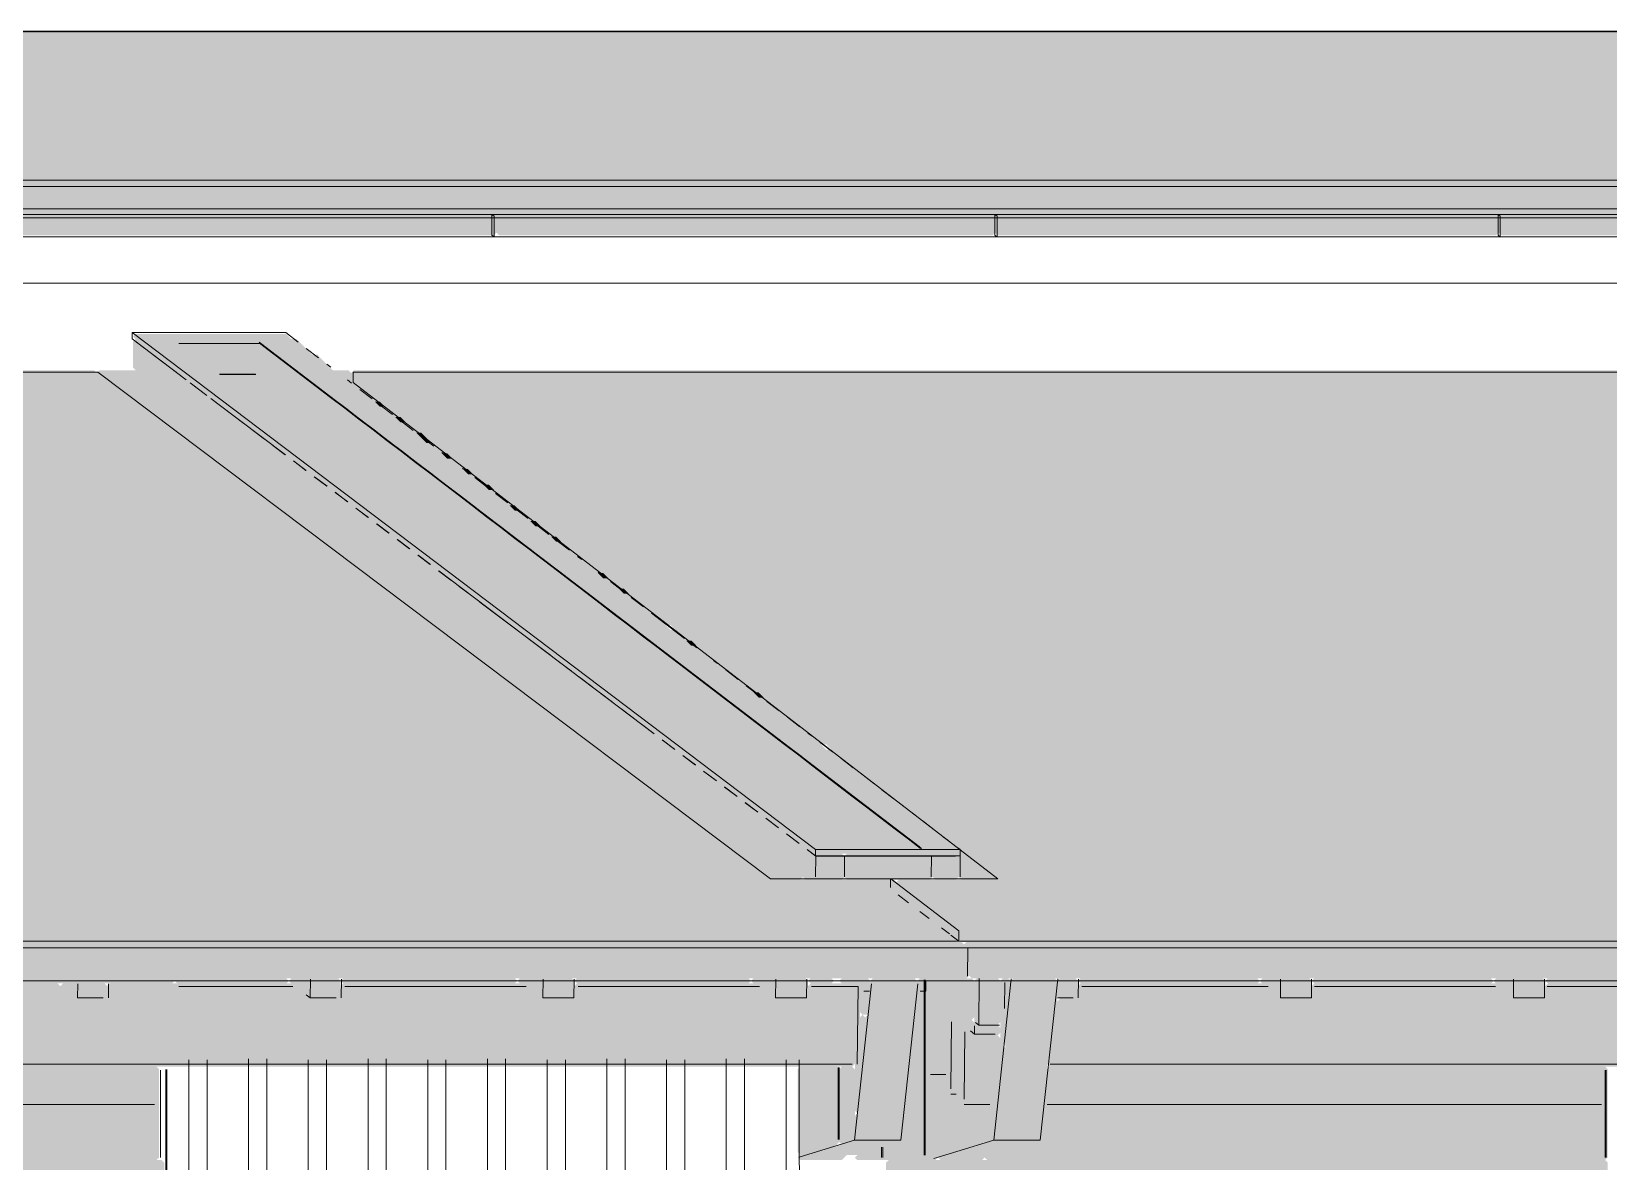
# Model space of a CAD drawing. Header units: millimetres. Extents: x 0 to 84100, y 0 to 59400.
# Drawn here: x 16359 to 19396, y 49394 to 51569 of the extents above; entities that cross this region are included whole.
import ezdxf

# ---------------------------------------------------------------- set-up
doc = ezdxf.new("R2010")
doc.units = ezdxf.units.MM
for name, color, linetype, lineweight in [('09_立面の外形', 7, 'Continuous', 30), ('10_見えがかり', 7, 'Continuous', 13), ('12_見えがかり（ガラス）', 5, 'Continuous', 9)]:
    doc.layers.add(name, color=color, linetype=linetype, lineweight=lineweight)

msp = doc.modelspace()

# ---------------------------------------------------------------- hatches: boundary and pattern name
at = {"layer": '10_見えがかり', "true_color": 0xe9dcc4}
for points in [[(68084.3, 51551.6), (68084.3, 51531.6), (68094.3, 51521.6), (68094.3, 51501.6), (68089.3, 51496.6), (68079.3, 51496.6), (68069.3, 51486.6), (68049.3, 51486.6), (68029.3, 51466.6), (68019.3, 51466.6), (67999.3, 51446.6), (67989.3, 51446.6), (67969.3, 51426.6), (67959.3, 51426.6), (67949.3, 51416.6), (67939.3, 51416.6), (67929.3, 51406.6), (67919.3, 51406.6), (67899.3, 51386.6), (67889.3, 51386.6), (67869.3, 51366.6), (67859.3, 51366.6), (67849.3, 51356.6), (67829.3, 51356.6), (67809.3, 51336.6), (67799.3, 51336.6), (67779.3, 51316.6), (67769.3, 51316.6), (67749.3, 51296.6), (67739.3, 51296.6), (67729.3, 51286.6), (10499.3, 51286.6), (10489.3, 51296.6), (10479.3, 51296.6), (10459.3, 51316.6), (10449.3, 51316.6), (10419.3, 51346.6), (10409.3, 51346.6), (10399.3, 51356.6), (10379.3, 51356.6), (10359.3, 51376.6), (10349.3, 51376.6), (10329.3, 51396.6), (10319.3, 51396.6), (10299.3, 51416.6), (10279.3, 51416.6), (10259.3, 51436.6), (10249.3, 51436.6), (10229.3, 51456.6), (10219.3, 51456.6), (10199.3, 51476.6), (10189.3, 51476.6), (10179.3, 51486.6), (10159.3, 51486.6), (10144.3, 51501.6), (10144.3, 51531.6), (10154.3, 51541.6), (10154.3, 51561.6), (10159.3, 51566.6), (31429.3, 51566.6), (31434.3, 51561.6), (31434.3, 51551.6), (31439.3, 51546.6), (61499.3, 51546.6), (61519.3, 51566.6), (68069.3, 51566.6)], [(17254.3, 51181.6), (17249.3, 51176.6), (16289.3, 51176.6), (16284.3, 51181.6), (16284.3, 51206.6), (17254.3, 51206.6)], [(18214.3, 51181.6), (18209.3, 51176.6), (17259.3, 51176.6), (17254.3, 51181.6), (17254.3, 51206.6), (18214.3, 51206.6)], [(19184.3, 51181.6), (19179.3, 51176.6), (18219.3, 51176.6), (18214.3, 51181.6), (18214.3, 51206.6), (19184.3, 51206.6)], [(20154.3, 51181.6), (20149.3, 51176.6), (19189.3, 51176.6), (19184.3, 51181.6), (19184.3, 51206.6), (20154.3, 51206.6)], [(18064.3, 49741.6), (18064.3, 49681.6), (18054.3, 49671.6), (18054.3, 49591.6), (18044.3, 49581.6), (18044.3, 49501.6), (18034.3, 49491.6), (18034.3, 49441.6), (18019.3, 49426.6), (17999.3, 49426.6), (17994.3, 49421.6), (17994.3, 49421.6), (17989.3, 49416.6), (17959.3, 49416.6), (17949.3, 49406.6), (17929.3, 49406.6), (17919.3, 49396.6), (17839.3, 49396.6), (17834.3, 49401.6), (17839.3, 49406.6), (17859.3, 49406.6), (17869.3, 49416.6), (17899.3, 49416.6), (17909.3, 49426.6), (17929.3, 49426.6), (17944.3, 49441.6), (17944.3, 49481.6), (17954.3, 49491.6), (17954.3, 49571.6), (17964.3, 49581.6), (17964.3, 49671.6), (17974.3, 49681.6), (17974.3, 49721.6), (17974.3, 49741.6), (17979.3, 49746.6), (18059.3, 49746.6)], [(18334.3, 49741.6), (18334.3, 49701.6), (18324.3, 49691.6), (18324.3, 49601.6), (18314.3, 49591.6), (18314.3, 49571.6), (18314.3, 49511.6), (18304.3, 49501.6), (18304.3, 49441.6), (18289.3, 49426.6), (18259.3, 49426.6), (18249.3, 49416.6), (18229.3, 49416.6), (18219.3, 49406.6), (18199.3, 49406.6), (18194.3, 49401.6), (18189.3, 49396.6), (18109.3, 49396.6), (18104.3, 49401.6), (18109.3, 49406.6), (18129.3, 49406.6), (18139.3, 49416.6), (18159.3, 49416.6), (18169.3, 49426.6), (18199.3, 49426.6), (18214.3, 49441.6), (18214.3, 49441.6), (18214.3, 49501.6), (18224.3, 49511.6), (18224.3, 49591.6), (18234.3, 49601.6), (18234.3, 49611.6), (18234.3, 49681.6), (18244.3, 49691.6), (18244.3, 49741.6), (18249.3, 49746.6), (18329.3, 49746.6)], [(17944.3, 49571.6), (17944.3, 49441.6), (17929.3, 49426.6), (17919.3, 49426.6), (17914.3, 49431.6), (17914.3, 49571.6), (17919.3, 49576.6), (17939.3, 49576.6)], [(16614.3, 49391.6), (16614.3, 49331.6), (16609.3, 49326.6), (15229.3, 49326.6), (15224.3, 49331.6), (15224.3, 49391.6), (15229.3, 49396.6), (15319.3, 49396.6), (15419.3, 49396.6), (16599.3, 49396.6), (16609.3, 49396.6)], [(19394.3, 49391.6), (19394.3, 49331.6), (19389.3, 49326.6), (18009.3, 49326.6), (18004.3, 49331.6), (18004.3, 49391.6), (18009.3, 49396.6), (18099.3, 49396.6), (18199.3, 49396.6), (19389.3, 49396.6)]]:
    msp.add_hatch(color=8, dxfattribs=at).paths.add_polyline_path(points)
at = {"layer": '10_見えがかり', "true_color": 0xbdbdbd}
for points in [[(17924.3, 49981.6), (17924.3, 49941.6), (17919.3, 49936.6), (17849.3, 49936.6), (17829.3, 49956.6), (17819.3, 49956.6), (17789.3, 49986.6), (17779.3, 49986.6), (17749.3, 50016.6), (17739.3, 50016.6), (17709.3, 50046.6), (17699.3, 50046.6), (17669.3, 50076.6), (17659.3, 50076.6), (17629.3, 50106.6), (17619.3, 50106.6), (17589.3, 50136.6), (17579.3, 50136.6), (17549.3, 50166.6), (17539.3, 50166.6), (17509.3, 50196.6), (17499.3, 50196.6), (17459.3, 50236.6), (17449.3, 50236.6), (17419.3, 50266.6), (17409.3, 50266.6), (17379.3, 50296.6), (17369.3, 50296.6), (17339.3, 50326.6), (17329.3, 50326.6), (17299.3, 50356.6), (17289.3, 50356.6), (17259.3, 50386.6), (17249.3, 50386.6), (17219.3, 50416.6), (17209.3, 50416.6), (17179.3, 50446.6), (17169.3, 50446.6), (17139.3, 50476.6), (17129.3, 50476.6), (17099.3, 50506.6), (17089.3, 50506.6), (17049.3, 50546.6), (17039.3, 50546.6), (17009.3, 50576.6), (16999.3, 50576.6), (16969.3, 50606.6), (16959.3, 50606.6), (16929.3, 50636.6), (16919.3, 50636.6), (16889.3, 50666.6), (16879.3, 50666.6), (16849.3, 50696.6), (16839.3, 50696.6), (16809.3, 50726.6), (16799.3, 50726.6), (16769.3, 50756.6), (16759.3, 50756.6), (16729.3, 50786.6), (16719.3, 50786.6), (16689.3, 50816.6), (16679.3, 50816.6), (16649.3, 50846.6), (16639.3, 50846.6), (16599.3, 50886.6), (16589.3, 50886.6), (16554.3, 50921.6), (16554.3, 50971.6), (16559.3, 50976.6), (16589.3, 50946.6), (16599.3, 50946.6), (16639.3, 50906.6), (16649.3, 50906.6), (16679.3, 50876.6), (16689.3, 50876.6), (16719.3, 50846.6), (16729.3, 50846.6), (16759.3, 50816.6), (16769.3, 50816.6), (16799.3, 50786.6), (16809.3, 50786.6), (16839.3, 50756.6), (16849.3, 50756.6), (16879.3, 50726.6), (16889.3, 50726.6), (16919.3, 50696.6), (16929.3, 50696.6), (16959.3, 50666.6), (16969.3, 50666.6), (16999.3, 50636.6), (17009.3, 50636.6), (17049.3, 50596.6), (17059.3, 50596.6), (17089.3, 50566.6), (17099.3, 50566.6), (17129.3, 50536.6), (17139.3, 50536.6), (17169.3, 50506.6), (17179.3, 50506.6), (17209.3, 50476.6), (17219.3, 50476.6), (17249.3, 50446.6), (17259.3, 50446.6), (17289.3, 50416.6), (17299.3, 50416.6), (17329.3, 50386.6), (17339.3, 50386.6), (17369.3, 50356.6), (17379.3, 50356.6), (17409.3, 50326.6), (17419.3, 50326.6), (17459.3, 50286.6), (17469.3, 50286.6), (17499.3, 50256.6), (17509.3, 50256.6), (17539.3, 50226.6), (17549.3, 50226.6), (17579.3, 50196.6), (17589.3, 50196.6), (17619.3, 50166.6), (17629.3, 50166.6), (17659.3, 50136.6), (17669.3, 50136.6), (17699.3, 50106.6), (17709.3, 50106.6), (17739.3, 50076.6), (17749.3, 50076.6), (17779.3, 50046.6), (17789.3, 50046.6), (17819.3, 50016.6), (17829.3, 50016.6), (17859.3, 49986.6), (17919.3, 49986.6)], [(16489.3, 50906.6), (16499.3, 50906.6), (16529.3, 50876.6), (16539.3, 50876.6), (16569.3, 50846.6), (16579.3, 50846.6), (16609.3, 50816.6), (16619.3, 50816.6), (16649.3, 50786.6), (16659.3, 50786.6), (16689.3, 50756.6), (16699.3, 50756.6), (16729.3, 50726.6), (16739.3, 50726.6), (16769.3, 50696.6), (16779.3, 50696.6), (16809.3, 50666.6), (16819.3, 50666.6), (16849.3, 50636.6), (16859.3, 50636.6), (16889.3, 50606.6), (16899.3, 50606.6), (16929.3, 50576.6), (16939.3, 50576.6), (16969.3, 50546.6), (16979.3, 50546.6), (17009.3, 50516.6), (17019.3, 50516.6), (17049.3, 50486.6), (17059.3, 50486.6), (17099.3, 50446.6), (17109.3, 50446.6), (17139.3, 50416.6), (17149.3, 50416.6), (17179.3, 50386.6), (17189.3, 50386.6), (17219.3, 50356.6), (17229.3, 50356.6), (17259.3, 50326.6), (17269.3, 50326.6), (17299.3, 50296.6), (17309.3, 50296.6), (17339.3, 50266.6), (17349.3, 50266.6), (17379.3, 50236.6), (17389.3, 50236.6), (17419.3, 50206.6), (17429.3, 50206.6), (17459.3, 50176.6), (17469.3, 50176.6), (17499.3, 50146.6), (17509.3, 50146.6), (17539.3, 50116.6), (17549.3, 50116.6), (17579.3, 50086.6), (17589.3, 50086.6), (17619.3, 50056.6), (17629.3, 50056.6), (17659.3, 50026.6), (17669.3, 50026.6), (17699.3, 49996.6), (17709.3, 49996.6), (17739.3, 49966.6), (17749.3, 49966.6), (17779.3, 49936.6), (18019.3, 49936.6), (18049.3, 49906.6), (18059.3, 49906.6), (18089.3, 49876.6), (18099.3, 49876.6), (18129.3, 49846.6), (18139.3, 49846.6), (18144.3, 49841.6), (18144.3, 49821.6), (18139.3, 49816.6), (15389.3, 49816.6), (15384.3, 49821.6), (15384.3, 49831.6), (15359.3, 49856.6), (15349.3, 49856.6), (15329.3, 49876.6), (15319.3, 49876.6), (15299.3, 49896.6), (15289.3, 49896.6), (15269.3, 49916.6), (15259.3, 49916.6), (15244.3, 49931.6), (15249.3, 49936.6), (15419.3, 49936.6), (15424.3, 49941.6), (15399.3, 49966.6), (15389.3, 49966.6), (15369.3, 49986.6), (15359.3, 49986.6), (15364.3, 49991.6), (15349.3, 50006.6), (15339.3, 50006.6), (15309.3, 50036.6), (15299.3, 50036.6), (15279.3, 50056.6), (15269.3, 50056.6), (15249.3, 50076.6), (15239.3, 50076.6), (15219.3, 50096.6), (15209.3, 50096.6), (15189.3, 50116.6), (15179.3, 50116.6), (15159.3, 50136.6), (15149.3, 50136.6), (15129.3, 50156.6), (15119.3, 50156.6), (15099.3, 50176.6), (15089.3, 50176.6), (15069.3, 50196.6), (15059.3, 50196.6), (15039.3, 50216.6), (15029.3, 50216.6), (15009.3, 50236.6), (14999.3, 50236.6), (14979.3, 50256.6), (14969.3, 50256.6), (14939.3, 50286.6), (14929.3, 50286.6), (14909.3, 50306.6), (14899.3, 50306.6), (14879.3, 50326.6), (14869.3, 50326.6), (14849.3, 50346.6), (14839.3, 50346.6), (14819.3, 50366.6), (14809.3, 50366.6), (14789.3, 50386.6), (14779.3, 50386.6), (14759.3, 50406.6), (14749.3, 50406.6), (14729.3, 50426.6), (14719.3, 50426.6), (14699.3, 50446.6), (14689.3, 50446.6), (14669.3, 50466.6), (14659.3, 50466.6), (14639.3, 50486.6), (14629.3, 50486.6), (14609.3, 50506.6), (14599.3, 50506.6), (14569.3, 50536.6), (14559.3, 50536.6), (14539.3, 50556.6), (14529.3, 50556.6), (14509.3, 50576.6), (14499.3, 50576.6), (14479.3, 50596.6), (14469.3, 50596.6), (14449.3, 50616.6), (14439.3, 50616.6), (14419.3, 50636.6), (14409.3, 50636.6), (14389.3, 50656.6), (14379.3, 50656.6), (14359.3, 50676.6), (14349.3, 50676.6), (14329.3, 50696.6), (14319.3, 50696.6), (14299.3, 50716.6), (14289.3, 50716.6), (14279.3, 50726.6), (14269.3, 50736.6), (14259.3, 50736.6), (14249.3, 50746.6), (14229.3, 50766.6), (14219.3, 50766.6), (14199.3, 50786.6), (14189.3, 50786.6), (14169.3, 50806.6), (14159.3, 50806.6), (14139.3, 50826.6), (14129.3, 50826.6), (14109.3, 50846.6), (14099.3, 50846.6), (14079.3, 50866.6), (14069.3, 50866.6), (14049.3, 50886.6), (14039.3, 50886.6), (14024.3, 50901.6), (14024.3, 50911.6), (14029.3, 50916.6), (16479.3, 50916.6)], [(16599.3, 50886.6), (16639.3, 50846.6), (16649.3, 50846.6), (16679.3, 50816.6), (16689.3, 50816.6), (16719.3, 50786.6), (16729.3, 50786.6), (16759.3, 50756.6), (16769.3, 50756.6), (16799.3, 50726.6), (16809.3, 50726.6), (16839.3, 50696.6), (16849.3, 50696.6), (16879.3, 50666.6), (16889.3, 50666.6), (16919.3, 50636.6), (16929.3, 50636.6), (16959.3, 50606.6), (16969.3, 50606.6), (16999.3, 50576.6), (17009.3, 50576.6), (17039.3, 50546.6), (17049.3, 50546.6), (17089.3, 50506.6), (17099.3, 50506.6), (17129.3, 50476.6), (17139.3, 50476.6), (17169.3, 50446.6), (17179.3, 50446.6), (17209.3, 50416.6), (17219.3, 50416.6), (17249.3, 50386.6), (17259.3, 50386.6), (17289.3, 50356.6), (17299.3, 50356.6), (17329.3, 50326.6), (17339.3, 50326.6), (17369.3, 50296.6), (17379.3, 50296.6), (17409.3, 50266.6), (17419.3, 50266.6), (17449.3, 50236.6), (17459.3, 50236.6), (17499.3, 50196.6), (17509.3, 50196.6), (17539.3, 50166.6), (17549.3, 50166.6), (17579.3, 50136.6), (17589.3, 50136.6), (17619.3, 50106.6), (17629.3, 50106.6), (17659.3, 50076.6), (17669.3, 50076.6), (17699.3, 50046.6), (17709.3, 50046.6), (17739.3, 50016.6), (17749.3, 50016.6), (17779.3, 49986.6), (17789.3, 49986.6), (17819.3, 49956.6), (17829.3, 49956.6), (17844.3, 49941.6), (17839.3, 49936.6), (17779.3, 49936.6), (17749.3, 49966.6), (17739.3, 49966.6), (17709.3, 49996.6), (17699.3, 49996.6), (17669.3, 50026.6), (17659.3, 50026.6), (17629.3, 50056.6), (17619.3, 50056.6), (17589.3, 50086.6), (17579.3, 50086.6), (17549.3, 50116.6), (17539.3, 50116.6), (17509.3, 50146.6), (17499.3, 50146.6), (17469.3, 50176.6), (17459.3, 50176.6), (17429.3, 50206.6), (17419.3, 50206.6), (17389.3, 50236.6), (17379.3, 50236.6), (17349.3, 50266.6), (17339.3, 50266.6), (17309.3, 50296.6), (17299.3, 50296.6), (17269.3, 50326.6), (17259.3, 50326.6), (17229.3, 50356.6), (17219.3, 50356.6), (17189.3, 50386.6), (17179.3, 50386.6), (17149.3, 50416.6), (17139.3, 50416.6), (17109.3, 50446.6), (17099.3, 50446.6), (17059.3, 50486.6), (17049.3, 50486.6), (17019.3, 50516.6), (17009.3, 50516.6), (16979.3, 50546.6), (16969.3, 50546.6), (16939.3, 50576.6), (16929.3, 50576.6), (16899.3, 50606.6), (16889.3, 50606.6), (16859.3, 50636.6), (16849.3, 50636.6), (16819.3, 50666.6), (16809.3, 50666.6), (16779.3, 50696.6), (16769.3, 50696.6), (16739.3, 50726.6), (16729.3, 50726.6), (16699.3, 50756.6), (16689.3, 50756.6), (16659.3, 50786.6), (16649.3, 50786.6), (16619.3, 50816.6), (16609.3, 50816.6), (16579.3, 50846.6), (16569.3, 50846.6), (16539.3, 50876.6), (16529.3, 50876.6), (16499.3, 50906.6), (16489.3, 50906.6), (16484.3, 50911.6), (16489.3, 50916.6), (16559.3, 50916.6), (16589.3, 50886.6)], [(16969.3, 50916.6), (16974.3, 50911.6), (16974.3, 50901.6), (16999.3, 50876.6), (16989.3, 50876.6), (16949.3, 50916.6)], [(19479.3, 50876.6), (19489.3, 50876.6), (19559.3, 50806.6), (19569.3, 50806.6), (19629.3, 50746.6), (19639.3, 50746.6), (19709.3, 50676.6), (19719.3, 50676.6), (19779.3, 50616.6), (19789.3, 50616.6), (19859.3, 50546.6), (19869.3, 50546.6), (19929.3, 50486.6), (19939.3, 50486.6), (20009.3, 50416.6), (20019.3, 50416.6), (20079.3, 50356.6), (20089.3, 50356.6), (20159.3, 50286.6), (20169.3, 50286.6), (20229.3, 50226.6), (20239.3, 50226.6), (20309.3, 50156.6), (20319.3, 50156.6), (20379.3, 50096.6), (20389.3, 50096.6), (20459.3, 50026.6), (20469.3, 50026.6), (20529.3, 49966.6), (20539.3, 49966.6), (20569.3, 49936.6), (20799.3, 49936.6), (20829.3, 49906.6), (20839.3, 49906.6), (20914.3, 49831.6), (20914.3, 49821.6), (20909.3, 49816.6), (18149.3, 49816.6), (18144.3, 49821.6), (18144.3, 49841.6), (18139.3, 49846.6), (18129.3, 49846.6), (18099.3, 49876.6), (18089.3, 49876.6), (18059.3, 49906.6), (18049.3, 49906.6), (18024.3, 49931.6), (18029.3, 49936.6), (18209.3, 49936.6), (18214.3, 49941.6), (18199.3, 49956.6), (18189.3, 49956.6), (18149.3, 49996.6), (18139.3, 49996.6), (18109.3, 50026.6), (18099.3, 50026.6), (18069.3, 50056.6), (18059.3, 50056.6), (18019.3, 50096.6), (18009.3, 50096.6), (17979.3, 50126.6), (17969.3, 50126.6), (17939.3, 50156.6), (17929.3, 50156.6), (17899.3, 50186.6), (17889.3, 50196.6), (17879.3, 50196.6), (17849.3, 50226.6), (17839.3, 50226.6), (17809.3, 50256.6), (17799.3, 50256.6), (17769.3, 50286.6), (17759.3, 50296.6), (17749.3, 50296.6), (17719.3, 50326.6), (17709.3, 50326.6), (17679.3, 50356.6), (17669.3, 50356.6), (17639.3, 50386.6), (17629.3, 50396.6), (17619.3, 50396.6), (17599.3, 50416.6), (17589.3, 50426.6), (17579.3, 50426.6), (17549.3, 50456.6), (17539.3, 50456.6), (17509.3, 50486.6), (17499.3, 50496.6), (17489.3, 50496.6), (17469.3, 50516.6), (17459.3, 50526.6), (17449.3, 50526.6), (17419.3, 50556.6), (17409.3, 50556.6), (17379.3, 50586.6), (17369.3, 50596.6), (17359.3, 50596.6), (17339.3, 50616.6), (17329.3, 50626.6), (17319.3, 50626.6), (17299.3, 50646.6), (17289.3, 50656.6), (17279.3, 50656.6), (17249.3, 50686.6), (17239.3, 50696.6), (17229.3, 50696.6), (17209.3, 50716.6), (17199.3, 50726.6), (17189.3, 50726.6), (17169.3, 50746.6), (17159.3, 50756.6), (17149.3, 50756.6), (17129.3, 50776.6), (17109.3, 50796.6), (17099.3, 50796.6), (17079.3, 50816.6), (17069.3, 50826.6), (17059.3, 50826.6), (17039.3, 50846.6), (17029.3, 50856.6), (17019.3, 50856.6), (16999.3, 50876.6), (16974.3, 50901.6), (16974.3, 50911.6), (16979.3, 50916.6), (19439.3, 50916.6)], [(17029.3, 50856.6), (17039.3, 50846.6), (17029.3, 50846.6), (17019.3, 50856.6)], [(17069.3, 50826.6), (17079.3, 50816.6), (17069.3, 50816.6), (17059.3, 50826.6)], [(17109.3, 50796.6), (17129.3, 50776.6), (17119.3, 50776.6), (17099.3, 50796.6)], [(17159.3, 50756.6), (17169.3, 50746.6), (17159.3, 50746.6), (17149.3, 50756.6)], [(17199.3, 50726.6), (17209.3, 50716.6), (17199.3, 50716.6), (17189.3, 50726.6)], [(17239.3, 50696.6), (17249.3, 50686.6), (17239.3, 50686.6), (17229.3, 50696.6)], [(17289.3, 50656.6), (17299.3, 50646.6), (17289.3, 50646.6), (17279.3, 50656.6)], [(17329.3, 50626.6), (17339.3, 50616.6), (17329.3, 50616.6), (17319.3, 50626.6)], [(17369.3, 50596.6), (17379.3, 50586.6), (17369.3, 50586.6), (17359.3, 50596.6)], [(17459.3, 50526.6), (17469.3, 50516.6), (17459.3, 50516.6), (17449.3, 50526.6)], [(17499.3, 50496.6), (17509.3, 50486.6), (17499.3, 50486.6), (17489.3, 50496.6)], [(17629.3, 50396.6), (17639.3, 50386.6), (17629.3, 50386.6), (17619.3, 50396.6)], [(17759.3, 50296.6), (17769.3, 50286.6), (17759.3, 50286.6), (17749.3, 50296.6)], [(18199.3, 49956.6), (18214.3, 49941.6), (18209.3, 49936.6), (18149.3, 49936.6), (18144.3, 49941.6), (18144.3, 49981.6), (18139.3, 49986.6), (18144.3, 49991.6), (18139.3, 49996.6), (18149.3, 49996.6), (18189.3, 49956.6)], [(18094.3, 49981.6), (18094.3, 49941.6), (18089.3, 49936.6), (17929.3, 49936.6), (17924.3, 49941.6), (17924.3, 49981.6), (17929.3, 49986.6), (18089.3, 49986.6)], [(18144.3, 49981.6), (18144.3, 49941.6), (18139.3, 49936.6), (18099.3, 49936.6), (18094.3, 49941.6), (18094.3, 49981.6), (18089.3, 49986.6), (18139.3, 49986.6)], [(18164.3, 49751.6), (18159.3, 49746.6), (18069.3, 49746.6), (17969.3, 49746.6), (17919.3, 49746.6), (16639.3, 49746.6), (16629.3, 49736.6), (15409.3, 49736.6), (15404.3, 49741.6), (15404.3, 49801.6), (15394.3, 49811.6), (15399.3, 49816.6), (18149.3, 49816.6), (18164.3, 49801.6)], [(20919.3, 49746.6), (20839.3, 49746.6), (20739.3, 49746.6), (20709.3, 49746.6), (18169.3, 49746.6), (18164.3, 49751.6), (18164.3, 49801.6), (18154.3, 49811.6), (18159.3, 49816.6), (20919.3, 49816.6), (20924.3, 49811.6), (20924.3, 49751.6)], [(16639.3, 49736.6), (16634.3, 49741.6), (16639.3, 49746.6), (16849.3, 49746.6), (16854.3, 49741.6), (16849.3, 49736.6)], [(16954.3, 49741.6), (16954.3, 49711.6), (16949.3, 49706.6), (16899.3, 49706.6), (16889.3, 49716.6), (16879.3, 49716.6), (16854.3, 49741.6), (16859.3, 49746.6), (16949.3, 49746.6)], [(16959.3, 49736.6), (16954.3, 49741.6), (16959.3, 49746.6), (17289.3, 49746.6), (17294.3, 49741.6), (17289.3, 49736.6)], [(17404.3, 49741.6), (17404.3, 49711.6), (17399.3, 49706.6), (17349.3, 49706.6), (17339.3, 49716.6), (17329.3, 49716.6), (17309.3, 49736.6), (17299.3, 49736.6), (17294.3, 49741.6), (17299.3, 49746.6), (17399.3, 49746.6)], [(17404.3, 49741.6), (17409.3, 49746.6), (17739.3, 49746.6), (17744.3, 49741.6), (17739.3, 49736.6), (17409.3, 49736.6)], [(17854.3, 49741.6), (17854.3, 49711.6), (17849.3, 49706.6), (17789.3, 49706.6), (17759.3, 49736.6), (17749.3, 49736.6), (17744.3, 49741.6), (17749.3, 49746.6), (17849.3, 49746.6)], [(17854.3, 49741.6), (17859.3, 49746.6), (17899.3, 49746.6), (17904.3, 49741.6), (17899.3, 49736.6), (17859.3, 49736.6)], [(18174.3, 49741.6), (18174.3, 49671.6), (18169.3, 49666.6), (18164.3, 49671.6), (18164.3, 49741.6), (18159.3, 49746.6), (18169.3, 49746.6)], [(18224.3, 49741.6), (18224.3, 49661.6), (18219.3, 49656.6), (18179.3, 49656.6), (18174.3, 49661.6), (18174.3, 49741.6), (18179.3, 49746.6), (18219.3, 49746.6)], [(18234.3, 49681.6), (18234.3, 49621.6), (18229.3, 49616.6), (18224.3, 49621.6), (18224.3, 49631.6), (18224.3, 49741.6), (18229.3, 49746.6), (18239.3, 49746.6), (18244.3, 49741.6), (18244.3, 49691.6)], [(18374.3, 49741.6), (18374.3, 49711.6), (18369.3, 49706.6), (18339.3, 49706.6), (18334.3, 49711.6), (18334.3, 49741.6), (18339.3, 49746.6), (18369.3, 49746.6)], [(18374.3, 49741.6), (18379.3, 49746.6), (18719.3, 49746.6), (18724.3, 49741.6), (18719.3, 49736.6), (18379.3, 49736.6)], [(18824.3, 49741.6), (18824.3, 49711.6), (18819.3, 49706.6), (18769.3, 49706.6), (18759.3, 49716.6), (18749.3, 49716.6), (18724.3, 49741.6), (18729.3, 49746.6), (18819.3, 49746.6)], [(18824.3, 49741.6), (18829.3, 49746.6), (19169.3, 49746.6), (19174.3, 49741.6), (19169.3, 49736.6), (18829.3, 49736.6)], [(19274.3, 49741.6), (19274.3, 49711.6), (19269.3, 49706.6), (19219.3, 49706.6), (19209.3, 49716.6), (19199.3, 49716.6), (19174.3, 49741.6), (19179.3, 49746.6), (19269.3, 49746.6)], [(19274.3, 49741.6), (19279.3, 49746.6), (19619.3, 49746.6), (19624.3, 49741.6), (19619.3, 49736.6), (19279.3, 49736.6)], [(17954.3, 49721.6), (17954.3, 49621.6), (17944.3, 49611.6), (17944.3, 49581.6), (17939.3, 49576.6), (16599.3, 49576.6), (15559.3, 49576.6), (15554.3, 49581.6), (15554.3, 49631.6), (15564.3, 49641.6), (15564.3, 49701.6), (15569.3, 49706.6), (15609.3, 49706.6), (15614.3, 49711.6), (15614.3, 49731.6), (15619.3, 49736.6), (15959.3, 49736.6), (15969.3, 49726.6), (15979.3, 49726.6), (15999.3, 49706.6), (16049.3, 49706.6), (16054.3, 49711.6), (16054.3, 49731.6), (16059.3, 49736.6), (16409.3, 49736.6), (16419.3, 49726.6), (16429.3, 49726.6), (16449.3, 49706.6), (16499.3, 49706.6), (16504.3, 49711.6), (16504.3, 49731.6), (16509.3, 49736.6), (16859.3, 49736.6), (16879.3, 49716.6), (16889.3, 49716.6), (16899.3, 49706.6), (16949.3, 49706.6), (16954.3, 49711.6), (16954.3, 49731.6), (16959.3, 49736.6), (17309.3, 49736.6), (17329.3, 49716.6), (17339.3, 49716.6), (17349.3, 49706.6), (17399.3, 49706.6), (17404.3, 49711.6), (17404.3, 49731.6), (17409.3, 49736.6), (17759.3, 49736.6), (17789.3, 49706.6), (17849.3, 49706.6), (17854.3, 49711.6), (17854.3, 49731.6), (17859.3, 49736.6), (17919.3, 49736.6), (17939.3, 49736.6)], [(16504.3, 49731.6), (16504.3, 49711.6), (16499.3, 49706.6), (16449.3, 49706.6), (16429.3, 49726.6), (16419.3, 49726.6), (16414.3, 49731.6), (16419.3, 49736.6), (16499.3, 49736.6)], [(17974.3, 49681.6), (17969.3, 49676.6), (17959.3, 49676.6), (17954.3, 49681.6), (17954.3, 49721.6), (17959.3, 49716.6), (17969.3, 49716.6), (17974.3, 49721.6)], [(20724.3, 49731.6), (20724.3, 49721.6), (20724.3, 49581.6), (20719.3, 49576.6), (19389.3, 49576.6), (18319.3, 49576.6), (18314.3, 49581.6), (18314.3, 49591.6), (18324.3, 49601.6), (18324.3, 49691.6), (18339.3, 49706.6), (18369.3, 49706.6), (18374.3, 49711.6), (18374.3, 49731.6), (18379.3, 49736.6), (18729.3, 49736.6), (18749.3, 49716.6), (18759.3, 49716.6), (18769.3, 49706.6), (18819.3, 49706.6), (18824.3, 49711.6), (18824.3, 49731.6), (18829.3, 49736.6), (19179.3, 49736.6), (19199.3, 49716.6), (19209.3, 49716.6), (19219.3, 49706.6), (19269.3, 49706.6), (19274.3, 49711.6), (19274.3, 49731.6), (19279.3, 49736.6), (19629.3, 49736.6), (19659.3, 49706.6), (19719.3, 49706.6), (19724.3, 49711.6), (19724.3, 49731.6), (19729.3, 49736.6), (20079.3, 49736.6), (20109.3, 49706.6), (20169.3, 49706.6), (20174.3, 49711.6), (20174.3, 49731.6), (20179.3, 49736.6), (20529.3, 49736.6), (20559.3, 49706.6), (20609.3, 49706.6), (20614.3, 49711.6), (20614.3, 49731.6), (20619.3, 49736.6), (20709.3, 49736.6), (20719.3, 49736.6)], [(17954.3, 49571.6), (17954.3, 49491.6), (17949.3, 49486.6), (17944.3, 49491.6), (17944.3, 49611.6), (17954.3, 49621.6), (17954.3, 49671.6), (17959.3, 49676.6), (17964.3, 49671.6), (17964.3, 49581.6)], [(18179.3, 49656.6), (18219.3, 49656.6), (18224.3, 49651.6), (18224.3, 49641.6), (18219.3, 49636.6), (18179.3, 49636.6), (18169.3, 49646.6), (18164.3, 49651.6), (18164.3, 49671.6)], [(17914.3, 49571.6), (17914.3, 49431.6), (17899.3, 49416.6), (17869.3, 49416.6), (17859.3, 49406.6), (17839.3, 49406.6), (17834.3, 49411.6), (17834.3, 49571.6), (17839.3, 49576.6), (17909.3, 49576.6)], [(17949.3, 49396.6), (17944.3, 49401.6), (17959.3, 49416.6), (17989.3, 49416.6), (17994.3, 49421.6), (17994.3, 49401.6), (17999.3, 49396.6)]]:
    msp.add_hatch(color=8, dxfattribs=at).paths.add_polyline_path(points)
at = {"layer": '12_見えがかり（ガラス）', "true_color": 0xdce9f2}
for points in [[(68109.3, 51486.6), (68114.3, 51481.6), (68114.3, 51431.6), (68109.3, 51426.6), (68099.3, 51426.6), (68079.3, 51406.6), (68069.3, 51406.6), (68059.3, 51396.6), (68049.3, 51396.6), (68029.3, 51376.6), (68019.3, 51376.6), (68009.3, 51366.6), (67999.3, 51366.6), (67979.3, 51346.6), (67969.3, 51346.6), (67959.3, 51336.6), (67949.3, 51336.6), (67939.3, 51326.6), (67929.3, 51326.6), (67909.3, 51306.6), (67899.3, 51306.6), (67889.3, 51296.6), (67879.3, 51296.6), (67859.3, 51276.6), (67849.3, 51276.6), (67839.3, 51266.6), (67829.3, 51266.6), (67809.3, 51246.6), (67799.3, 51246.6), (67789.3, 51236.6), (67779.3, 51236.6), (67769.3, 51226.6), (67759.3, 51226.6), (67739.3, 51206.6), (10489.3, 51206.6), (10469.3, 51226.6), (10459.3, 51226.6), (10449.3, 51236.6), (10439.3, 51236.6), (10419.3, 51256.6), (10409.3, 51256.6), (10399.3, 51266.6), (10389.3, 51266.6), (10369.3, 51286.6), (10359.3, 51286.6), (10349.3, 51296.6), (10339.3, 51296.6), (10319.3, 51316.6), (10309.3, 51316.6), (10299.3, 51326.6), (10289.3, 51326.6), (10269.3, 51346.6), (10259.3, 51346.6), (10249.3, 51356.6), (10239.3, 51356.6), (10219.3, 51376.6), (10209.3, 51376.6), (10199.3, 51386.6), (10189.3, 51386.6), (10169.3, 51406.6), (10159.3, 51406.6), (10149.3, 51416.6), (10139.3, 51416.6), (10124.3, 51431.6), (10124.3, 51481.6), (10129.3, 51486.6), (10179.3, 51486.6), (10189.3, 51476.6), (10199.3, 51476.6), (10219.3, 51456.6), (10229.3, 51456.6), (10249.3, 51436.6), (10259.3, 51436.6), (10279.3, 51416.6), (10299.3, 51416.6), (10319.3, 51396.6), (10329.3, 51396.6), (10349.3, 51376.6), (10359.3, 51376.6), (10379.3, 51356.6), (10399.3, 51356.6), (10409.3, 51346.6), (10419.3, 51346.6), (10449.3, 51316.6), (10459.3, 51316.6), (10479.3, 51296.6), (10489.3, 51296.6), (10499.3, 51286.6), (67729.3, 51286.6), (67739.3, 51296.6), (67749.3, 51296.6), (67769.3, 51316.6), (67779.3, 51316.6), (67799.3, 51336.6), (67809.3, 51336.6), (67829.3, 51356.6), (67849.3, 51356.6), (67859.3, 51366.6), (67869.3, 51366.6), (67889.3, 51386.6), (67899.3, 51386.6), (67919.3, 51406.6), (67929.3, 51406.6), (67939.3, 51416.6), (67949.3, 51416.6), (67959.3, 51426.6), (67969.3, 51426.6), (67989.3, 51446.6), (67999.3, 51446.6), (68019.3, 51466.6), (68029.3, 51466.6), (68049.3, 51486.6)], [(16849.3, 50986.6), (16859.3, 50976.6), (16869.3, 50976.6), (16899.3, 50946.6), (16909.3, 50946.6), (16939.3, 50916.6), (16949.3, 50916.6), (16989.3, 50876.6), (16999.3, 50876.6), (17029.3, 50846.6), (17039.3, 50846.6), (17069.3, 50816.6), (17079.3, 50816.6), (17119.3, 50776.6), (17129.3, 50776.6), (17159.3, 50746.6), (17169.3, 50746.6), (17199.3, 50716.6), (17209.3, 50716.6), (17239.3, 50686.6), (17249.3, 50686.6), (17289.3, 50646.6), (17299.3, 50646.6), (17329.3, 50616.6), (17339.3, 50616.6), (17369.3, 50586.6), (17379.3, 50586.6), (17409.3, 50556.6), (17419.3, 50556.6), (17459.3, 50516.6), (17469.3, 50516.6), (17499.3, 50486.6), (17509.3, 50486.6), (17539.3, 50456.6), (17549.3, 50456.6), (17589.3, 50416.6), (17599.3, 50416.6), (17629.3, 50386.6), (17639.3, 50386.6), (17669.3, 50356.6), (17679.3, 50356.6), (17709.3, 50326.6), (17719.3, 50326.6), (17759.3, 50286.6), (17769.3, 50286.6), (17799.3, 50256.6), (17809.3, 50256.6), (17839.3, 50226.6), (17849.3, 50226.6), (17889.3, 50186.6), (17899.3, 50186.6), (17929.3, 50156.6), (17939.3, 50156.6), (17969.3, 50126.6), (17979.3, 50126.6), (18009.3, 50096.6), (18019.3, 50096.6), (18059.3, 50056.6), (18069.3, 50056.6), (18099.3, 50026.6), (18109.3, 50026.6), (18144.3, 49991.6), (18139.3, 49986.6), (17859.3, 49986.6), (17829.3, 50016.6), (17819.3, 50016.6), (17789.3, 50046.6), (17779.3, 50046.6), (17749.3, 50076.6), (17739.3, 50076.6), (17709.3, 50106.6), (17699.3, 50106.6), (17669.3, 50136.6), (17659.3, 50136.6), (17629.3, 50166.6), (17619.3, 50166.6), (17589.3, 50196.6), (17579.3, 50196.6), (17549.3, 50226.6), (17539.3, 50226.6), (17509.3, 50256.6), (17499.3, 50256.6), (17469.3, 50286.6), (17459.3, 50286.6), (17419.3, 50326.6), (17409.3, 50326.6), (17379.3, 50356.6), (17369.3, 50356.6), (17339.3, 50386.6), (17329.3, 50386.6), (17299.3, 50416.6), (17289.3, 50416.6), (17259.3, 50446.6), (17249.3, 50446.6), (17219.3, 50476.6), (17209.3, 50476.6), (17179.3, 50506.6), (17169.3, 50506.6), (17139.3, 50536.6), (17129.3, 50536.6), (17099.3, 50566.6), (17089.3, 50566.6), (17059.3, 50596.6), (17049.3, 50596.6), (17009.3, 50636.6), (16999.3, 50636.6), (16969.3, 50666.6), (16959.3, 50666.6), (16929.3, 50696.6), (16919.3, 50696.6), (16889.3, 50726.6), (16879.3, 50726.6), (16849.3, 50756.6), (16839.3, 50756.6), (16809.3, 50786.6), (16799.3, 50786.6), (16769.3, 50816.6), (16759.3, 50816.6), (16729.3, 50846.6), (16719.3, 50846.6), (16689.3, 50876.6), (16679.3, 50876.6), (16649.3, 50906.6), (16639.3, 50906.6), (16599.3, 50946.6), (16589.3, 50946.6), (16554.3, 50981.6), (16559.3, 50986.6)], [(17969.3, 49746.6), (17974.3, 49741.6), (17974.3, 49721.6), (17969.3, 49716.6), (17959.3, 49716.6), (17939.3, 49736.6), (17919.3, 49736.6), (17914.3, 49741.6), (17919.3, 49746.6)], [(18164.3, 49741.6), (18164.3, 49651.6), (18179.3, 49636.6), (18219.3, 49636.6), (18224.3, 49631.6), (18224.3, 49621.6), (18234.3, 49611.6), (18234.3, 49601.6), (18224.3, 49591.6), (18224.3, 49511.6), (18214.3, 49501.6), (18214.3, 49441.6), (18199.3, 49426.6), (18169.3, 49426.6), (18159.3, 49416.6), (18139.3, 49416.6), (18129.3, 49406.6), (18109.3, 49406.6), (18099.3, 49396.6), (17999.3, 49396.6), (17994.3, 49401.6), (17994.3, 49421.6), (17999.3, 49426.6), (18019.3, 49426.6), (18034.3, 49441.6), (18034.3, 49491.6), (18044.3, 49501.6), (18044.3, 49581.6), (18054.3, 49591.6), (18054.3, 49671.6), (18064.3, 49681.6), (18064.3, 49741.6), (18069.3, 49746.6), (18159.3, 49746.6)], [(16604.3, 49571.6), (16604.3, 49401.6), (16599.3, 49396.6), (15419.3, 49396.6), (15414.3, 49401.6), (15419.3, 49406.6), (15439.3, 49406.6), (15449.3, 49416.6), (15479.3, 49416.6), (15489.3, 49426.6), (15519.3, 49426.6), (15534.3, 49441.6), (15534.3, 49471.6), (15544.3, 49481.6), (15544.3, 49551.6), (15554.3, 49561.6), (15554.3, 49571.6), (15559.3, 49576.6), (16599.3, 49576.6)], [(19394.3, 49571.6), (19394.3, 49401.6), (19389.3, 49396.6), (18199.3, 49396.6), (18194.3, 49401.6), (18199.3, 49406.6), (18219.3, 49406.6), (18229.3, 49416.6), (18249.3, 49416.6), (18259.3, 49426.6), (18289.3, 49426.6), (18304.3, 49441.6), (18304.3, 49501.6), (18314.3, 49511.6), (18314.3, 49571.6), (18319.3, 49576.6), (19389.3, 49576.6)]]:
    msp.add_hatch(color=8, dxfattribs=at).paths.add_polyline_path(points)

# ---------------------------------------------------------------- linework, layer by layer
at = {"layer": '09_立面の外形'}
msp.add_lwpolyline([(10157.3, 51568.6), (31097.2, 51568.6)], dxfattribs=at)
at = {"layer": '10_見えがかり'}
for points in [[(10186.5, 51481.9), (10171.9, 51481.9), (10171.9, 51490.6), (10157.3, 51490.6), (10157.3, 51499.2), (10142.7, 51499.2), (10142.7, 51517.2), (10150, 51542.9), (10152.4, 51551.5), (10154.8, 51560), (10157.3, 51568.6), (31433.8, 51568.6)], [(53474.2, 51282.6), (24758.8, 51282.6), (17613.1, 51282.6), (10507.3, 51282.6), (10507.3, 51291.2), (10492.8, 51291.2), (10492.8, 51299.9), (10478.2, 51299.9), (10478.2, 51308.6), (10463.6, 51308.6)], [(13514.4, 51227.6), (16496.6, 51227.6)], [(17245.3, 51216.7), (17249.7, 51213.4), (17249.7, 51173.4), (16281.7, 51173.4), (16277.3, 51176.7), (16277.3, 51216.7), (17245.3, 51216.7)], [(16496.6, 51227.6), (19483.7, 51227.6)], [(18213.9, 51216.7), (18218.1, 51213.4), (18218.1, 51173.4), (17249.6, 51173.4), (17245.4, 51176.7), (17245.4, 51216.7), (18213.9, 51216.7)], [(19182.9, 51216.7), (19186.9, 51213.4), (19186.9, 51173.4), (18218, 51173.4), (18214, 51176.7), (18214, 51216.7), (19182.9, 51216.7)], [(20152.4, 51216.7), (20156.2, 51213.4), (20156.2, 51173.4), (19186.8, 51173.4), (19183, 51176.7), (19183, 51216.7), (20152.4, 51216.7)], [(13744.9, 51084.2), (16700.2, 51084.2)], [(16700.2, 51084.2), (19660.3, 51084.2)], [(16560.8, 50970.8), (16576.8, 50958.7)], [(16800.4, 50968.5), (16642.7, 50968.5)], [(16797.4, 50970.8), (18067.9, 50000)], [(16799.8, 50968.9), (16797.9, 50968.9)], [(16797.9, 50968.9), (16825.2, 50948)], [(16799.8, 50968.9), (16827.2, 50948)], [(16592.7, 50946.7), (16616.7, 50928.6)], [(16825.2, 50948), (16852.5, 50927.2)], [(16827.2, 50948), (16854.5, 50927.2)], [(15434.6, 49938), (14026.8, 50893.1), (14027, 50912.9), (16486.2, 50912.9), (17781.6, 49938), (18013.4, 49938), (18144.6, 49838), (18144.4, 49818.2), (18053.1, 49818.1), (15466.9, 49818.1), (15380.9, 49818.2), (15367.7, 49827)], [(16632.6, 50916.5), (16656.5, 50898.4)], [(16790, 50908.9), (16721, 50908.9)], [(16721.6, 50908.5), (16790.6, 50908.5)], [(16852.5, 50927.2), (16879.8, 50906.3)], [(16854.5, 50927.2), (16881.8, 50906.3)], [(16879.8, 50906.3), (16907.2, 50885.4)], [(16881.8, 50906.3), (16909.1, 50885.4)], [(18219.5, 49938), (16978.3, 50893.1), (16978.4, 50912.9), (19441.7, 50912.9), (20566.8, 49938), (20798.9, 49938), (20912.6, 49838), (20912.5, 49818.2), (20817.4, 49818.1), (18234.7, 49818.1), (18144.5, 49818.2), (18129.3, 49829.7)], [(16672.5, 50886.4), (16696.4, 50868.3)], [(16907.2, 50885.4), (16934.5, 50864.5)], [(16909.1, 50885.4), (16936.4, 50864.5)], [(16712.4, 50856.2), (16848, 50753.7)], [(16934.5, 50864.5), (16961.8, 50843.7)], [(16936.4, 50864.5), (16963.8, 50843.7)], [(16961.8, 50843.7), (16989.1, 50822.8)], [(16963.8, 50843.7), (16991.1, 50822.8)], [(16989.1, 50822.8), (17016.5, 50801.9)], [(16991.1, 50822.8), (17018.4, 50801.9)], [(17016.5, 50801.9), (17043.8, 50781)], [(17018.4, 50801.9), (17045.7, 50781)], [(17043.8, 50781), (17071.1, 50760.2)], [(17045.7, 50781), (17073.1, 50760.2)], [(17071.1, 50760.2), (17098.4, 50739.3)], [(17073.1, 50760.2), (17100.4, 50739.3)], [(16863.9, 50741.6), (16887.9, 50723.5)], [(17098.4, 50739.3), (17125.8, 50718.4)], [(17100.4, 50739.3), (17127.7, 50718.4)], [(17125.8, 50718.4), (17153.1, 50697.5)], [(17127.7, 50718.4), (17155, 50697.5)], [(16903.8, 50711.5), (16927.8, 50693.4)], [(17153.1, 50697.5), (17180.4, 50676.7)], [(17155, 50697.5), (17182.3, 50676.7)], [(16943.7, 50681.3), (16967.6, 50663.2)], [(17180.4, 50676.7), (17207.7, 50655.8)], [(17182.3, 50676.7), (17209.7, 50655.8)], [(17207.7, 50655.8), (17235.1, 50634.9)], [(17209.7, 50655.8), (17237, 50634.9)], [(16983.6, 50651.2), (17007.5, 50633.1)], [(17235.1, 50634.9), (17262.4, 50614)], [(17237, 50634.9), (17264.3, 50614)], [(17023.5, 50621), (17047.4, 50602.9)], [(17262.4, 50614), (17289.7, 50593.2)], [(17264.3, 50614), (17291.6, 50593.2)], [(17063.4, 50590.9), (17087.3, 50572.8)], [(17289.7, 50593.2), (17317, 50572.3)], [(17291.6, 50593.2), (17319, 50572.3)], [(17317, 50572.3), (17344.4, 50551.4)], [(17319, 50572.3), (17346.3, 50551.4)], [(17103.2, 50560.7), (17127.2, 50542.6)], [(17344.4, 50551.4), (17371.7, 50530.5)], [(17346.3, 50551.4), (17373.6, 50530.5)], [(17143.1, 50530.6), (17557.9, 50217)], [(17371.7, 50530.5), (17399, 50509.7)], [(17373.6, 50530.5), (17400.9, 50509.7)], [(17399, 50509.7), (17426.3, 50488.8)], [(17400.9, 50509.7), (17428.2, 50488.8)], [(17426.3, 50488.8), (17453.6, 50467.9)], [(17428.2, 50488.8), (17455.6, 50467.9)], [(17453.6, 50467.9), (17481, 50447)], [(17455.6, 50467.9), (17482.9, 50447)], [(17481, 50447), (17508.3, 50426.2)], [(17482.9, 50447), (17510.2, 50426.2)], [(17508.3, 50426.2), (17535.6, 50405.3)], [(17510.2, 50426.2), (17537.5, 50405.3)], [(17535.6, 50405.3), (17562.9, 50384.4)], [(17537.5, 50405.3), (17564.8, 50384.4)], [(17562.9, 50384.4), (17590.3, 50363.5)], [(17564.8, 50384.4), (17592.2, 50363.5)], [(17590.3, 50363.5), (17617.6, 50342.7)], [(17592.2, 50363.5), (17619.5, 50342.7)], [(17617.6, 50342.7), (17644.9, 50321.8)], [(17619.5, 50342.7), (17646.8, 50321.8)], [(17644.9, 50321.8), (17672.2, 50300.9)], [(17646.8, 50321.8), (17674.1, 50300.9)], [(17672.2, 50300.9), (17699.6, 50280)], [(17674.1, 50300.9), (17701.5, 50280)], [(17699.6, 50280), (17726.9, 50259.2)], [(17701.5, 50280), (17728.8, 50259.2)], [(17726.9, 50259.2), (17754.2, 50238.3)], [(17728.8, 50259.2), (17756.1, 50238.3)], [(17754.2, 50238.3), (17781.5, 50217.4)], [(17756.1, 50238.3), (17783.4, 50217.4)], [(17573.9, 50204.9), (17597.8, 50186.9)], [(17781.5, 50217.4), (17808.9, 50196.5)], [(17783.4, 50217.4), (17810.7, 50196.5)], [(17613.8, 50174.8), (17637.7, 50156.7)], [(17808.9, 50196.5), (17836.2, 50175.7)], [(17810.7, 50196.5), (17838.1, 50175.7)], [(17836.2, 50175.7), (17863.5, 50154.8)], [(17838.1, 50175.7), (17865.4, 50154.8)], [(17653.7, 50144.6), (17677.6, 50126.5)], [(17863.5, 50154.8), (17890.8, 50133.9)], [(17865.4, 50154.8), (17892.7, 50133.9)], [(17693.5, 50114.5), (17717.5, 50096.4)], [(17892.7, 50133.9), (17890.8, 50133.9)], [(17890.8, 50133.9), (17938.8, 50097.2)], [(17892.7, 50133.9), (17890.8, 50133.9)], [(17892.7, 50133.9), (17940.7, 50097.2)], [(17733.4, 50084.3), (17757.3, 50066.2)], [(17940.7, 50097.2), (17938.8, 50097.2)], [(17938.8, 50097.2), (17966.6, 50076)], [(17940.7, 50097.2), (17938.8, 50097.2)], [(17940.7, 50097.2), (17968.5, 50076)], [(17773.3, 50054.2), (17797.2, 50036.1)], [(17966.6, 50076), (17994.4, 50054.8)], [(17968.5, 50076), (17996.3, 50054.8)], [(17994.4, 50054.8), (18022.2, 50033.5)], [(17996.3, 50054.8), (18024.1, 50033.5)], [(17813.2, 50024), (17837.1, 50005.9)], [(18022.2, 50033.5), (18050, 50012.3)], [(18024.1, 50033.5), (18051.9, 50012.3)], [(17853.1, 49993.9), (17869, 49981.8)], [(18050, 50012.3), (18070.8, 49996.4)], [(18051.9, 50012.3), (18072.7, 49996.4)], [(17868.7, 49942.1), (17869, 49981.8)], [(17924.7, 49981.8), (17869, 49981.8)], [(17924.3, 49942.1), (17924.7, 49981.8)], [(17924.3, 49942.1), (17924.7, 49981.8)], [(18091.8, 49981.8), (17924.7, 49981.8)], [(18091.4, 49942.1), (18091.8, 49981.8)], [(18091.4, 49942.1), (18091.8, 49981.8)], [(18138.2, 49981.8), (18091.8, 49981.8)], [(18147.1, 49942.1), (18147.4, 49981.8)], [(18013.2, 49921.6), (18013.3, 49938), (18219.5, 49938)], [(18047.9, 49891.6), (18027.5, 49907.2)], [(18087.2, 49861.7), (18069.3, 49875.3)], [(18126.5, 49831.8), (18111.2, 49843.5)], [(15400.4, 49805.1), (18161.7, 49805.1)], [(18161.1, 49750.7), (18161.7, 49805.1)], [(18161.3, 49750.7), (18161.7, 49805.1)], [(18161.7, 49805.1), (20927.5, 49805.1)], [(16895.5, 49709.1), (16895.9, 49744.8)], [(16955.1, 49709.1), (16955.4, 49744.8)], [(17343.6, 49709.1), (17344, 49744.8)], [(17403.2, 49709.1), (17403.6, 49744.8)], [(17791.8, 49709.1), (17792.1, 49744.8)], [(17851.4, 49709.1), (17851.7, 49744.8)], [(18183.7, 49746), (18183, 49656.3)], [(18245.6, 49745.4), (18211.9, 49434.8)], [(18335.1, 49745.4), (18301.4, 49434.8)], [(18374.7, 49709.1), (18375, 49744.8)], [(18763.9, 49709.1), (18764.2, 49744.8)], [(18823.6, 49709.1), (18823.9, 49744.8)], [(19212.7, 49709.1), (19213, 49744.8)], [(19272.4, 49709.1), (19272.7, 49744.8)], [(15399.8, 49741.6), (18161, 49741.6)], [(16447.4, 49709.1), (16447.6, 49735.9)], [(16507, 49709.1), (16507.2, 49735.9)], [(16642.5, 49730.7), (16862.2, 49730.7)], [(16895.5, 49709.1), (16887.4, 49714.9)], [(16962, 49730.7), (17311.5, 49730.7)], [(17411.3, 49730.7), (17760.7, 49730.7)], [(17860.6, 49730.7), (17950.4, 49730.7)], [(17976.2, 49735.8), (17943.5, 49434.8)], [(17949, 49581.3), (17950.4, 49730.7)], [(18065.7, 49735.8), (18033, 49434.8)], [(18077.8, 49406.2), (18077.8, 49743.3)], [(18079.7, 49406.2), (18079.7, 49743.3)], [(18161.2, 49741.6), (20926.9, 49741.6)], [(18232.9, 49738.3), (18232.5, 49688.5)], [(18381.6, 49730.7), (18740.1, 49730.7)], [(18829.8, 49730.7), (19178.4, 49730.7)], [(19277.9, 49730.7), (19626.5, 49730.7)], [(16447.4, 49709.1), (16497, 49709.1)], [(16895.5, 49709.1), (16945.2, 49709.1)], [(17343.6, 49709.1), (17403.2, 49709.1)], [(17791.8, 49709.1), (17851.4, 49709.1)], [(18334.9, 49709.1), (18364.7, 49709.1)], [(18763.9, 49709.1), (18823.6, 49709.1)], [(19212.7, 49709.1), (19272.4, 49709.1)], [(18130.4, 49663), (18129.3, 49533.5)], [(18174.9, 49639.3), (18175, 49655.2)], [(18176.9, 49661.2), (18183, 49656.3)], [(18183, 49656.3), (18222.8, 49656.3)], [(18155.9, 49643.4), (18154.8, 49513.9)], [(18167, 49645.3), (18174.9, 49639.3)], [(18214.7, 49639.3), (18174.9, 49639.3)], [(15562.8, 49581.3), (17939, 49581.3)], [(16617.4, 46796.6), (16617.4, 49570.8)], [(16617.4, 49570.8), (16617.4, 46946.6)], [(16619.2, 46946.6), (16619.2, 49570.8)], [(16696.8, 49589.6), (16696.8, 46946.6), (16661.8, 46946.6), (16661.8, 49589.5)], [(16811.8, 49591.3), (16811.8, 46946.6), (16776.8, 46946.6), (16776.8, 49591.3)], [(16926.8, 49589.5), (16926.8, 46946.6), (16891.8, 46946.6), (16891.8, 49589.5)], [(17041.8, 49591.3), (17041.8, 46946.6), (17006.8, 46946.6), (17006.8, 49591.3)], [(17156.8, 49589.5), (17156.8, 46946.6), (17121.8, 46946.6), (17121.8, 49589.5)], [(17271.8, 49591.3), (17271.8, 46946.6), (17236.8, 46946.6), (17236.8, 49591.3)], [(17386.8, 49589.5), (17386.8, 46946.6), (17351.8, 46946.6), (17351.8, 49589.5)], [(17501.8, 49591.3), (17501.8, 46946.6), (17466.8, 46946.6), (17466.8, 49591.3)], [(17616.8, 49589.5), (17616.8, 46946.6), (17581.8, 46946.6), (17581.8, 49589.5)], [(17731.9, 49591.3), (17731.9, 46946.6), (17696.8, 46946.6), (17696.8, 49591.3)], [(17811.8, 46946.6), (17811.8, 49589.5)], [(17837.1, 49589.4), (17837.1, 49391.6), (17846.9, 49249), (17846.9, 46946.6), (17811.8, 46946.6)], [(17912.5, 49436), (17912.5, 49574.7)], [(17914.4, 49436), (17914.4, 49574.7)], [(18320.6, 49581.3), (20720.8, 49581.3)], [(18089.7, 49561.4), (18119.7, 49561.4)], [(15549.3, 49503.9), (16595.5, 49503.9)], [(18129.2, 49523.5), (18139.2, 49523.5)], [(18154.7, 49503.9), (18204.6, 49503.9)], [(18314.4, 49503.9), (19382.2, 49503.9)], [(17872.4, 49413.1), (17836.9, 49402.3)], [(17943.5, 49434.8), (17872.4, 49413.1)], [(17943.5, 49434.8), (18033, 49434.8)], [(18140.8, 49413.1), (18096.3, 49399.6)], [(18211.9, 49434.8), (18140.8, 49413.1)], [(18211.9, 49434.8), (18301.4, 49434.8)]]:
    msp.add_lwpolyline(points, dxfattribs=at)
at = {"layer": '12_見えがかり（ガラス）'}
for points in [[(17141, 51270.1), (16189.5, 51270.1)], [(18093, 51270.1), (17141, 51270.1)], [(18093, 51270.1), (19045.4, 51270.1)], [(19045.4, 51270.1), (19998.4, 51270.1)], [(17141, 51210.1), (16189.5, 51210.1)], [(18093, 51210.1), (17141, 51210.1)], [(18093, 51210.1), (19045.4, 51210.1)], [(19045.4, 51210.1), (19998.4, 51210.1)], [(16552.3, 50977.2), (16552.4, 50989.2)], [(16552.3, 50977.2), (16648, 50904.9)], [(16848.2, 50989.2), (16552.4, 50989.2)], [(16552.4, 50989.2), (17868.6, 49994.2)], [(16872, 50971), (16848.2, 50989.2)], [(16911.6, 50940.6), (16887.8, 50958.8)], [(16935.3, 50922.4), (16927.4, 50928.5)], [(16664, 50892.8), (16687.9, 50874.7)], [(16974.9, 50892.1), (16967, 50898.1)], [(17014.5, 50861.7), (16990.8, 50879.9)], [(16703.9, 50862.7), (16727.8, 50844.6)], [(17054.1, 50831.4), (17030.3, 50849.6)], [(16743.8, 50832.5), (16767.7, 50814.4)], [(17093.7, 50801.1), (17069.9, 50819.3)], [(16783.6, 50802.4), (16807.6, 50784.3)], [(17133.3, 50770.7), (17109.5, 50788.9)], [(16823.5, 50772.2), (16847.5, 50754.1)], [(17157.1, 50752.5), (17149.1, 50758.6)], [(16863.4, 50742.1), (16887.3, 50724)], [(17196.7, 50722.2), (17188.7, 50728.3)], [(16903.3, 50711.9), (16927.2, 50693.8)], [(17236.3, 50691.9), (17212.5, 50710.1)], [(16943.2, 50681.8), (16967.1, 50663.7)], [(17275.9, 50661.5), (17252.1, 50679.7)], [(16983.1, 50651.6), (17007, 50633.5)], [(17315.5, 50631.2), (17291.7, 50649.4)], [(17022.9, 50621.4), (17046.9, 50603.4)], [(17355.1, 50600.9), (17331.3, 50619.1)], [(17062.8, 50591.3), (17086.8, 50573.2)], [(17394.6, 50570.5), (17370.9, 50588.7)], [(17102.7, 50561.1), (17126.6, 50543.1)], [(17418.4, 50552.3), (17410.5, 50558.4)], [(17142.6, 50531), (17166.5, 50512.9)], [(17458, 50522), (17450.1, 50528.1)], [(17497.6, 50491.7), (17473.8, 50509.9)], [(17182.5, 50500.8), (17206.4, 50482.8)], [(17537.2, 50461.3), (17513.4, 50479.5)], [(17222.4, 50470.7), (17358, 50368.2)], [(17616.4, 50400.6), (17553, 50449.2)], [(17640.2, 50382.4), (17632.2, 50388.5)], [(17373.9, 50356.1), (17397.8, 50338)], [(17679.8, 50352.1), (17671.8, 50358.2)], [(17413.8, 50326), (17437.7, 50307.9)], [(17719.4, 50321.8), (17695.6, 50340)], [(17453.7, 50295.8), (17477.6, 50277.7)], [(17758.9, 50291.4), (17735.2, 50309.6)], [(17493.6, 50265.7), (17517.5, 50247.6)], [(17798.5, 50261.1), (17774.8, 50279.3)], [(17533.5, 50235.5), (17557.4, 50217.4)], [(17838.1, 50230.8), (17814.4, 50249)], [(17573.3, 50205.4), (17597.3, 50187.3)], [(17861.9, 50212.6), (17854, 50218.6)], [(17901.5, 50182.2), (17877.7, 50200.4)], [(17613.2, 50175.2), (17637.2, 50157.1)], [(17941.1, 50151.9), (17917.3, 50170.1)], [(17653.1, 50145.1), (17677, 50127)], [(17980.7, 50121.6), (17956.9, 50139.8)], [(17693, 50114.9), (17716.9, 50096.8)], [(18020.3, 50091.2), (17996.5, 50109.4)], [(17732.9, 50084.8), (17756.8, 50066.7)], [(18059.9, 50060.9), (18036.1, 50079.1)], [(17772.8, 50054.6), (17796.7, 50036.5)], [(18099.5, 50030.6), (18075.7, 50048.8)], [(17812.6, 50024.4), (17836.6, 50006.4)], [(18123.2, 50012.4), (18115.3, 50018.4)], [(17852.5, 49994.3), (17868.5, 49982.2)], [(17868.5, 49982.2), (17868.6, 49994.2)], [(18147, 49994.2), (17868.6, 49994.2)], [(18147, 49994.2), (18139.1, 50000.2)], [(18146.9, 49982.2), (18147, 49994.2)], [(18146.9, 49982.2), (17868.5, 49982.2)], [(17961.7, 49721.6), (17971.5, 49721.6)], [(17972.8, 49721.6), (17963, 49721.6)], [(18069.8, 49721.6), (18079.7, 49721.6)], [(18081, 49721.6), (18071.1, 49721.6)], [(18079.7, 49721.6), (18079.7, 49741.5)], [(18081, 49721.6), (18079.7, 49721.6)], [(18081, 49721.6), (18081, 49741.5)], [(16606.9, 49401.5), (16606.9, 49570)], [(19389.4, 49401.5), (19389.4, 49570)], [(19391.5, 49401.5), (19391.5, 49570)], [(17995.9, 49421.3), (17995.9, 49401.5)], [(17997.9, 49421.3), (17997.9, 49401.5)]]:
    msp.add_lwpolyline(points, dxfattribs=at)

doc.saveas('drawing.dxf')
